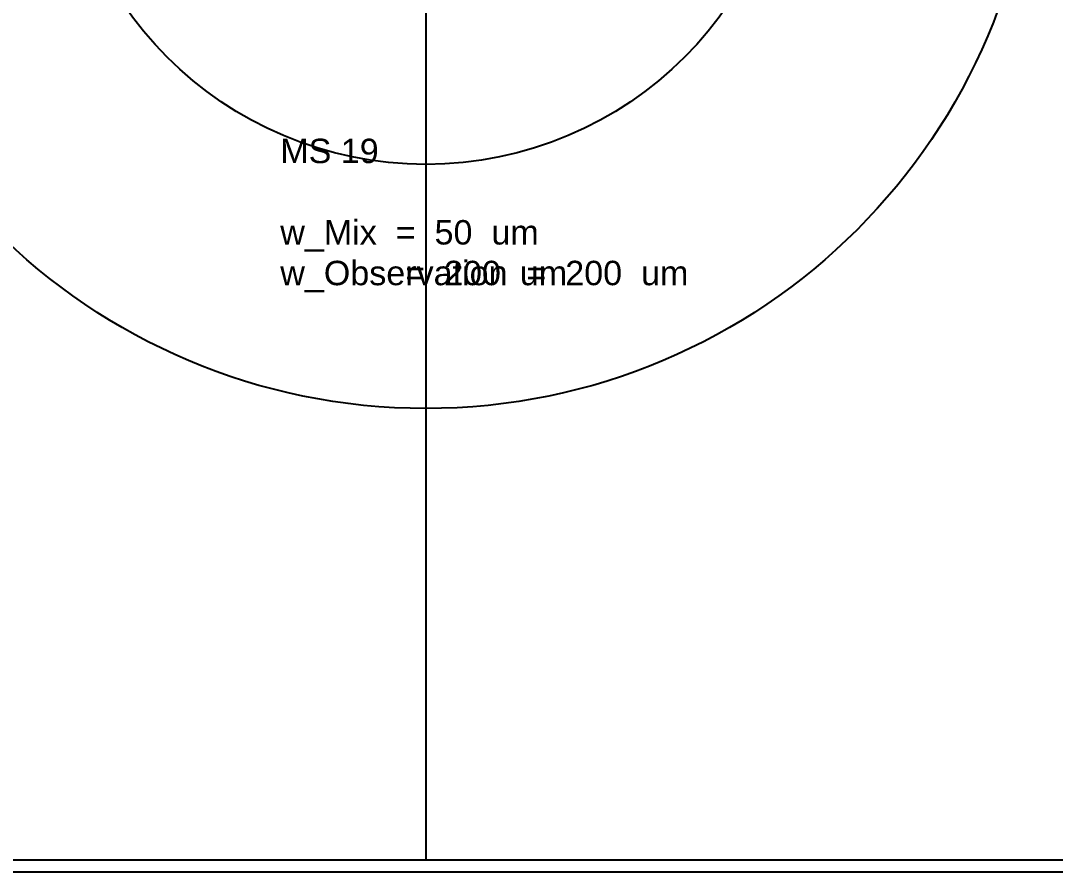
# Model space of a CAD drawing. Header units: millimetres. Extents: x 1000 to 444771, y -11148 to 590229.
# Drawn here: x 198389 to 240806, y 151000 to 185887 of the extents above; entities that cross this region are included whole.
import ezdxf

# ---------------------------------------------------------------- set-up
doc = ezdxf.new("R2010")
doc.units = ezdxf.units.MM
doc.layers.add('CLEAR', color=140, linetype='Continuous')
doc.layers.add('MASK', color=20, linetype='Continuous')
doc.styles.get("Standard").update_dxf_attribs({"font": 'arial.ttf'})

msp = doc.modelspace()

# ---------------------------------------------------------------- linework, layer by layer
msp.add_line((215000, 278500), (215000, 151500))
for radius in [25000, 25000, 15000, 15000]:
    msp.add_circle((215000, 195000), radius)
at = {"layer": 'CLEAR'}
msp.add_line((279000, 151000), (151000, 151000), dxfattribs=at)
at = {"layer": 'MASK'}
msp.add_line((278500, 151500), (151500, 151500), dxfattribs=at)

# ---------------------------------------------------------------- texts
at = {"layer": 'CLEAR', "insert": (209031, 181052), "char_height": 1000, "attachment_point": 1}
for s in ['MS 19\\P\\Pw_Mix  =  50  um\\Pw_Observation  =  200  um', 'MS 19\\P\\Pw_Mix  =  50  um\\Pw_Obs  =  200  um']:
    msp.add_mtext_dynamic_manual_height_columns(s, width=17241.97, gutter_width=12.5, heights=[6961], dxfattribs=at)

doc.saveas('drawing.dxf')
